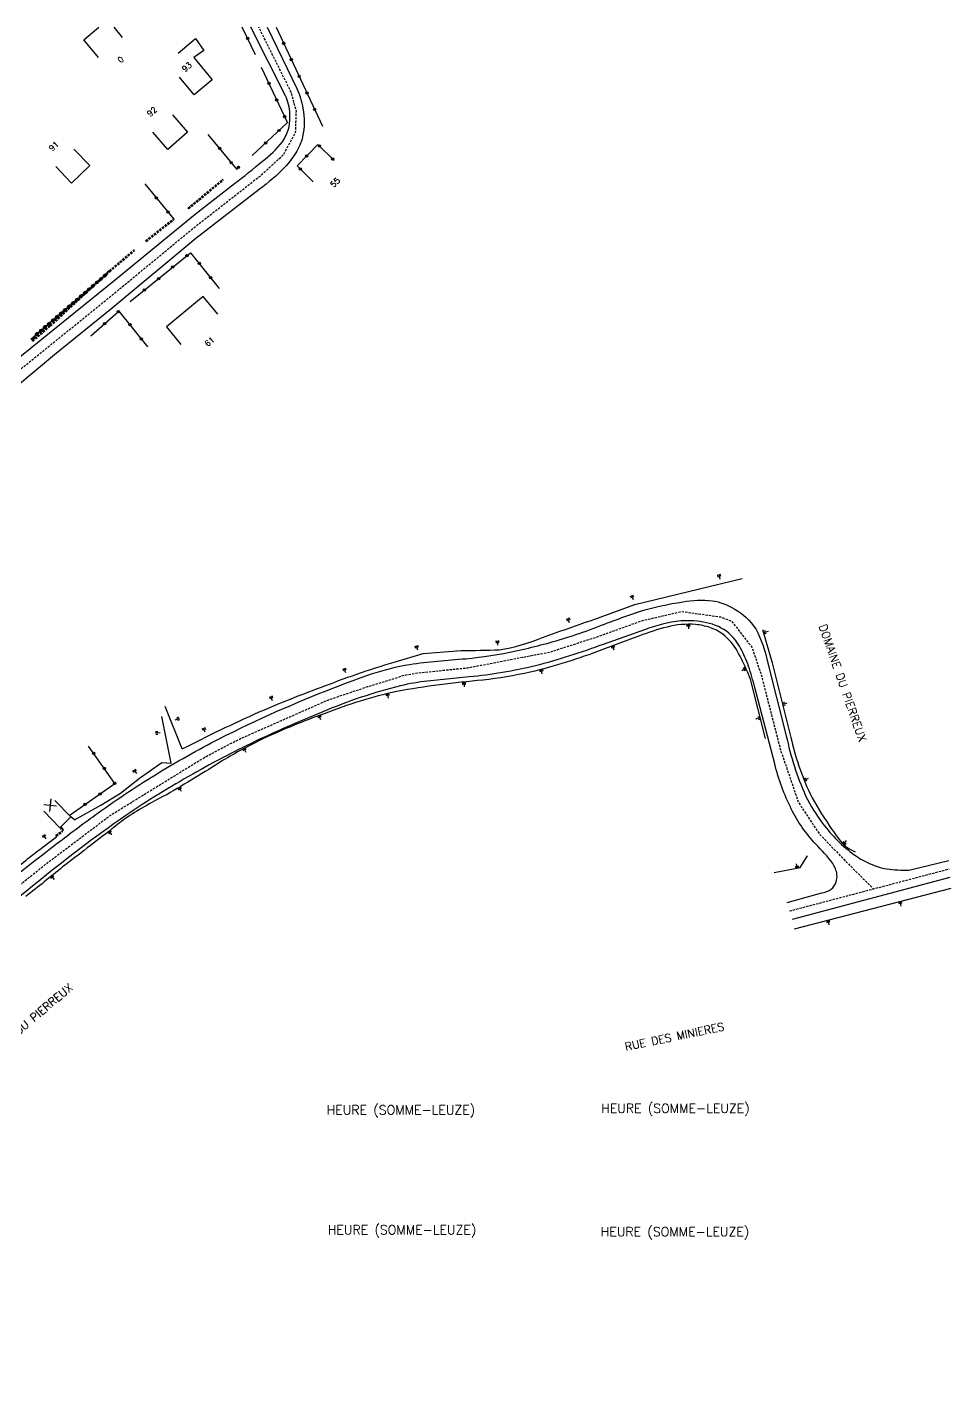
# Model space of a CAD drawing. Header units: millimetres. Extents: x 215106 to 216001, y 109646 to 110000.
# Drawn here: x 215388.6 to 215590.6, y 109702.9 to 110000 of the extents above; entities that cross this region are included whole.
import ezdxf
from ezdxf.enums import TextEntityAlignment as Align

# ---------------------------------------------------------------- set-up
doc = ezdxf.new("R2010")
doc.units = ezdxf.units.MM
doc.linetypes.add('DASHED', pattern=[0.75, 0.5, -0.25])
doc.layers.get('0').update_dxf_attribs({"linetype": 'CONTINUOUS'})
for name, color, linetype in [('W0001', 6, 'DASHED'), ('W0008', 7, 'CONTINUOUS'), ('W0100', 7, 'CONTINUOUS'), ('W0112', 1, 'DASHED'), ('W0211', 2, 'CONTINUOUS'), ('W0310', 3, 'CONTINUOUS'), ('W0322', 7, 'CONTINUOUS'), ('W0980', 7, 'CONTINUOUS'), ('W0989', 7, 'CONTINUOUS'), ('W0991', 7, 'CONTINUOUS')]:
    doc.layers.add(name, color=color, linetype=linetype)
doc.styles.get("Standard").update_dxf_attribs({"font": 'romans.shx', "width": 0.85})

# ---------------------------------------------------------------- blocks, each defined once
blk = doc.blocks.new('t991o')
at = {"color": 0, "linetype": 'Continuous'}
for p, q in [((-1, 1), (1, -1)), ((-1, -1), (1, 1))]:
    blk.add_line(p, q, dxfattribs=at)
blk = doc.blocks.new('t211o')
at = {"color": 0, "linetype": 'Continuous'}
for p, q in [((-0.29, 0.5), (-0.29, 0)), ((0, 1), (0, 0)), ((0.29, 0.5), (0.29, 0))]:
    blk.add_line(p, q, dxfattribs=at)
blk = doc.blocks.new('t322o')
at = {"color": 0, "linetype": 'Continuous'}
for radius in [0.25, 0.15]:
    blk.add_circle((0, 0), radius, dxfattribs=at)
blk = doc.blocks.new('t310o')
at = {"color": 0, "linetype": 'Continuous'}
for centre, start, end in [((-0.5, 0.38), 216.8699, 323.1304), ((0.5, -0.37), 36.8699, 143.1303)]:
    blk.add_arc(centre, 0.625, start, end, dxfattribs=at)

msp = doc.modelspace()

# ---------------------------------------------------------------- linework, layer by layer
at = {"layer": 'W0001'}
msp.add_line((215555.31, 109806.75), (215590.21, 109815.94), dxfattribs=at)
at = {"layer": 'W0001', "flags": 128}
for points in [[(215264.37, 110000), (215231.25, 109961.94), (215210.08, 109936.66), (215197.49, 109919.68), (215192.56, 109910.28), (215188.71, 109901.15), (215187.75, 109897.94), (215186.99, 109891.46), (215185.86, 109886.01), (215177.97, 109878.18), (215172.43, 109873.58), (215138.05, 109845.02), (215133.27, 109840.97), (215123.01, 109830.72), (215117.71, 109823.42), (215113.75, 109815.63), (215111.38, 109806.95), (215110.45, 109790.13), (215112.41, 109779.17), (215115.44, 109769.56), (215119.2, 109760.2), (215127.12, 109746.97), (215137.99, 109732.35), (215146.17, 109722.45), (215151.81, 109716.41), (215163.26, 109707.74), (215176.99, 109702.91), (215195.73, 109702.93), (215211.96, 109706.51), (215216.02, 109707.72), (215224.43, 109710.51), (215241.67, 109718.14), (215256.7, 109725.31), (215271.63, 109732), (215285.63, 109737.96), (215298.26, 109742.8), (215312.74, 109748.1), (215323.64, 109752.99), (215329.48, 109757.16), (215344.45, 109771.1), (215348.93, 109775.75), (215355.29, 109782.52), (215360.37, 109788.16), (215365.14, 109793.01), (215371.78, 109799.45), (215384.77, 109810.73), (215393.09, 109817.35), (215406.72, 109827.63), (215414.05, 109832.16), (215427.69, 109840.55), (215434.99, 109844.34), (215454.51, 109852.94), (215463.01, 109855.79), (215471.19, 109858.33), (215474.15, 109858.83), (215484.85, 109859.91), (215502.98, 109863.39), (215513.42, 109866.76), (215523.02, 109870.22), (215531.76, 109872.24), (215540.2, 109871.03), (215542.61, 109870.14), (215547.1, 109864.33), (215549.08, 109858.41), (215553.31, 109841.97), (215557.24, 109830.47), (215561.81, 109823.58), (215567.13, 109818.04), (215573.66, 109811.58), (215573.66, 109811.58)], [(215368.56, 110000), (215311.99, 109948.07), (215248.75, 109889.83), (215219.32, 109863.41), (215208.91, 109854.64), (215200.54, 109847.77), (215194.78, 109844.51), (215189.3, 109841.52), (215181.38, 109836.37), (215172.94, 109828.88), (215163.54, 109818.81), (215159.62, 109813.93), (215151.02, 109802.38), (215148.74, 109799.15), (215145.88, 109791.26), (215147.86, 109783.99), (215154.75, 109773.85), (215163.34, 109766.48), (215168.14, 109763.93), (215177.03, 109761.68), (215186.63, 109763.81), (215191.76, 109767.01), (215202.71, 109775.61), (215236.49, 109802.88), (215309.69, 109862.6), (215407.32, 109941.56), (215425.37, 109956.44), (215439.67, 109967.6), (215444.65, 109972.16), (215447.28, 109976.96), (215447.43, 109981.64), (215446.28, 109985.8), (215439.22, 110000)]]:
    msp.add_lwpolyline(points, dxfattribs=at)
at = {"layer": 'W0008'}
msp.add_line((215590.31, 109814.07), (215555.88, 109804.91), dxfattribs=at)
at = {"layer": 'W0008', "flags": 128}
for points in [[(215158.87, 109808.31), (215153.76, 109801.51), (215149.2, 109795.06, 0.1729), (215148.35, 109790.73, 0.09), (215150, 109784.95, 0.0656), (215156.13, 109775.87, 0.0715), (215164.02, 109768.42, 0.0567), (215169.79, 109765.53, 0.077), (215176.98, 109763.93, 0.0676), (215182.07, 109764.37, 0.0714), (215186.84, 109766.17, 0.0395), (215190.99, 109769.07), (215198.18, 109774.71), (215224.86, 109796.83), (215407.48, 109944.56), (215425.29, 109959.12), (215433.93, 109965.78, 0.0075), (215440.01, 109970.68, 0.0689), (215444.37, 109974.95, 0.0898), (215445.77, 109977.9, 0.0766), (215446, 109981.02, 0.1024), (215445.05, 109985.02), (215437.48, 110000)], [(215441.06, 110000), (215447.52, 109986.59, -0.0686), (215448.86, 109982.26, -0.1044), (215448.8, 109976.03, -0.0749), (215447.29, 109972.49, -0.0506), (215444.92, 109969.38, -0.0414), (215439.33, 109964.52), (215425.46, 109953.77), (215407.16, 109938.55), (215394.52, 109928.36), (215381.54, 109917.58)], [(215379.18, 109808.8, -0.0133), (215395.82, 109822.05, -0.0064), (215403.29, 109827.63, -0.0185), (215416.62, 109836.54, -0.0194), (215430.57, 109844.41, -0.025), (215455.8, 109855.61, -0.0151), (215463.89, 109858.57, -0.0364), (215472.18, 109860.67, -0.0174), (215484.46, 109861.9, 0.0274), (215495.48, 109863.62, 0.0234), (215506.27, 109866.44, 0.0129), (215512.3, 109868.49, -0.0135), (215522.49, 109872.22, -0.0369), (215531.97, 109874.34, -0.0765), (215538.4, 109874.59, -0.094), (215543.21, 109872.81, -0.1187), (215547.89, 109868.41, -0.0777), (215550.47, 109861.22), (215554.58, 109845.05, 0.0514), (215558.8, 109831.9, 0.0486), (215562.6, 109825.83, 0.0792), (215569.54, 109818.96, 0.0464), (215572.89, 109817.06, 0.0626), (215576.53, 109815.93, 0.0452), (215581.36, 109815.7), (215590.11, 109817.81), (215590.11, 109817.81)], [(215554.75, 109808.6), (215562.34, 109810.68, 0.0961), (215564.41, 109811.51, 0.1387), (215565.41, 109812.95, 0.1106), (215565.66, 109814.75, 0.1217), (215564.73, 109817.12, 0.0441), (215561.02, 109821.33, -0.0694), (215555.68, 109829.04, -0.0543), (215552.04, 109838.89), (215547.68, 109855.6, 0.0197), (215546.31, 109860.25, 0.0435), (215544.6, 109864.21, 0.0899), (215542.01, 109867.48, 0.1194), (215537.15, 109869.78, 0.0757), (215531.54, 109870.15, 0.066), (215523.55, 109868.22), (215514.53, 109865.03, -0.0244), (215499.7, 109860.34, -0.0354), (215485.23, 109857.92), (215476.13, 109857, 0.0314), (215470.21, 109855.98, 0.0394), (215453.21, 109850.28, 0.0145), (215439.4, 109844.28, 0.0184), (215424.8, 109836.69, 0.0204), (215410.15, 109827.63, 0.0209), (215390.36, 109812.66, 0.0138), (215374.9, 109799.55, 0.0047)]]:
    msp.add_lwpolyline(points, format="xyb", dxfattribs=at)
at = {"layer": 'W0100'}
for p, q in [((215396.24, 109824.84), (215395.92, 109824.62)), ((215395.92, 109824.62), (215395.96, 109824.71)), ((215395.92, 109824.62), (215396.02, 109824.62))]:
    msp.add_line(p, q, dxfattribs=at)
at = {"layer": 'W0100', "flags": 128}
for points in [[(215404.17, 109993.39), (215400.95, 109997.21), (215404.26, 110000)], [(215407.48, 110000), (215409.36, 109997.77), (215409.36, 109997.77)], [(215421.55, 109994.33), (215425.4, 109997.51), (215427.22, 109994.89), (215425.01, 109993.35), (215429.01, 109988.5), (215425.06, 109985.23), (215421.87, 109989.09), (215421.87, 109989.09)], [(215420.31, 109980.8), (215423.61, 109977.05), (215419.33, 109973.27), (215416.02, 109977.02), (215416.02, 109977.02)], [(215398.8, 109973.34), (215402.25, 109969.72), (215398.26, 109965.92), (215394.81, 109969.54), (215394.81, 109969.54)], [(215430.26, 109937.27), (215427.08, 109941.13), (215419.01, 109934.46), (215422.19, 109930.6), (215422.19, 109930.6)]]:
    msp.add_lwpolyline(points, dxfattribs=at)
at = {"layer": 'W0100'}
for points in [[(215392.21, 109828.55), (215395.67, 109824.95), (215398.11, 109827.29), (215394.64, 109830.9)], [(215396.23, 109824.19), (215396.54, 109824.46), (215395.94, 109825.22)]]:
    msp.add_lwpolyline(points, dxfattribs=at)
at = {"layer": 'W0112'}
for p, q in [((215423.74, 109960.48), (215431.29, 109966.73)), ((215431.45, 109966.54), (215431.29, 109966.73)), ((215423.9, 109960.29), (215431.45, 109966.54)), ((215414.47, 109953.34), (215420.57, 109958.14)), ((215414.63, 109953.14), (215420.73, 109957.95)), ((215420.73, 109957.95), (215420.57, 109958.14)), ((215423.9, 109960.29), (215423.74, 109960.48)), ((215414.63, 109953.14), (215414.47, 109953.34)), ((215406.49, 109946.75), (215411.88, 109951.3)), ((215406.65, 109946.56), (215412.04, 109951.11)), ((215412.04, 109951.11), (215411.88, 109951.3)), ((215393.53, 109934.86), (215406.49, 109946.75)), ((215393.69, 109934.67), (215406.65, 109946.56)), ((215389.62, 109931.53), (215393.53, 109934.86)), ((215389.79, 109931.34), (215393.69, 109934.67)), ((215389.79, 109931.34), (215389.62, 109931.53)), ((215394.83, 109823.3), (215396.16, 109824.28)), ((215394.97, 109823.1), (215396.31, 109824.08)), ((215396.31, 109824.08), (215396.16, 109824.28)), ((215394.97, 109823.1), (215394.83, 109823.3))]:
    msp.add_line(p, q, dxfattribs=at)
at = {"layer": 'W0211'}
for p, q in [((215422.48, 109842.16), (215418.71, 109851.45)), ((215420.02, 109839.04), (215418, 109849.23)), ((215398.89, 109826.67), (215398.11, 109827.29)), ((215590.56, 109811.63), (215556.33, 109802.73))]:
    msp.add_line(p, q, dxfattribs=at)
at = {"layer": 'W0211', "flags": 128}
for points in [[(215422.48, 109842.16, -0.0139), (215439.3, 109850.26, -0.0127), (215452.68, 109855.6, -0.0184), (215468.8, 109861.18), (215475.13, 109863.05), (215483.46, 109863.69, 0.0065), (215491.79, 109863.84, 0.0612), (215501.29, 109866.56, -0.0001), (215514.09, 109871.06), (215521.48, 109873.76), (215544.92, 109879.44), (215544.92, 109879.44)], [(215550.04, 109844.48), (215546.92, 109856.87, 0.0437), (215546.09, 109859.03, 0.0283), (215543.85, 109863.59, 0.1013), (215540.67, 109867.3, 0.0759), (215537.87, 109868.72, 0.058), (215534.74, 109869.38, 0.0827), (215528.49, 109868.83, 0.0303), (215522.48, 109866.9), (215514.25, 109863.84, -0.0332), (215498.59, 109858.97, -0.0251), (215488.21, 109857.22, 0.0211), (215469.38, 109854.76, 0.0366), (215453.5, 109849.87, 0.0226), (215440.25, 109844.43, 0.0239), (215431.29, 109839.61, -0.0093), (215419.08, 109832.17, 0.0269), (215410.47, 109827.28, 0.0154), (215407.09, 109824.67, -0.0002), (215396.32, 109816.36, -0.0081), (215388.25, 109809.93, 0.0251)], [(215549.41, 109868.32), (215551.47, 109861.01), (215555.58, 109844.7, 0.0537), (215559.77, 109832.39, 0.0292), (215563.98, 109825.45, 0.0344), (215566.51, 109821.95, 0.1383), (215569.66, 109819.69, 0.1026), (215569.66, 109819.69), (215569.66, 109819.69)], [(215378.92, 109810.06, -0.0085), (215387.3, 109817.06, -0.0075), (215394.98, 109822.95), (215394.98, 109822.95)]]:
    msp.add_lwpolyline(points, format="xyb", dxfattribs=at)
for points in [[(215398.89, 109826.67), (215404.68, 109829.87), (215409, 109832.5), (215413.13, 109835.75), (215418.01, 109839.2), (215420.02, 109839.04), (215420.02, 109839.04)], [(215551.94, 109815.18), (215557.6, 109816.23), (215559.22, 109818.83), (215559.22, 109818.83)]]:
    msp.add_lwpolyline(points, dxfattribs=at)
at = {"layer": 'W0310'}
msp.add_line((215389.37, 109931.77), (215406.3, 109946.33), dxfattribs=at)
at = {"layer": 'W0322'}
for p, q in [((215443.03, 110000), (215453.13, 109978.37)), ((215414.27, 109965.76), (215420.64, 109958.05))]:
    msp.add_line(p, q, dxfattribs=at)
at = {"layer": 'W0322', "flags": 128}
for points in [[(215438.52, 109993.92), (215435.59, 110000)], [(215437.76, 109971.95), (215445.47, 109979.15), (215439.78, 109991.21), (215439.78, 109991.21)], [(215428.08, 109976.56), (215434.45, 109968.86), (215434.93, 109969.58), (215434.93, 109969.58)], [(215451.14, 109966.18), (215447.58, 109969.69), (215452.14, 109974.33), (215455.71, 109970.82), (215455.71, 109970.82)], [(215411.06, 109940.01), (215424.31, 109950.67), (215430.58, 109942.88), (215430.58, 109942.88)], [(215402.51, 109932.51), (215408.64, 109937.91), (215414.91, 109930.13), (215414.91, 109930.13)], [(215397.93, 109827.74), (215407.73, 109834.63), (215401.97, 109842.81), (215401.97, 109842.81)]]:
    msp.add_lwpolyline(points, dxfattribs=at)

# ---------------------------------------------------------------- block references
at = {"layer": 'W0211'}
for p, rotation in [((215539.87, 109880.3), 192.9037338482008), ((215520.78, 109875.71), 201.3212445673719), ((215506.83, 109870.7), 201.3212445673719), ((215533.16, 109869.45), 184.2161711422243), ((215491.39, 109865.82), 187.6329086628704), ((215549.62, 109867.59), 285.7237516952508), ((215473.69, 109864.71), 199.9558729685311), ((215516.62, 109864.72), 200.391542046559), ((215457.91, 109859.75), 199.041616154615), ((215545.75, 109859.8), 119.999197744712), ((215484.1, 109856.75), 185.9798456824821), ((215500.98, 109859.55), 193.627132086892), ((215467.36, 109854.27), 193.7012537000492), ((215441.87, 109853.66), 201.0513919967982), ((215553.76, 109851.91), 284.1372654209123), ((215421.86, 109848.9), 112.1930525619667), ((215452.41, 109849.46), 200.624551651236), ((215548.9, 109849.02), 104.1555449307881), ((215416.66, 109845.63), 272.394020798057), ((215427.16, 109846.74), 200.8439978422549), ((215435.99, 109842.28), 208.7387510634327), ((215411.94, 109837.6), 215.0973805976259), ((215558.46, 109835.32), 294.6920063854425), ((215421.84, 109833.75), 210.2527304213214), ((215406.46, 109824.17), 217.2101839075079), ((215392.12, 109823.32), 214.4189654174326), ((215567.07, 109821.35), 320.6181235597314), ((215556.98, 109816.12), 15.88201501740795), ((215393.88, 109814.39), 219.1255285498429), ((215579.46, 109808.75), 194.5827358422999), ((215563.71, 109804.65), 194.5827358417707)]:
    msp.add_blockref('t211o', p, dxfattribs=dict(at, rotation=rotation))
at = {"layer": 'W0310', "rotation": 40.69944888797411}
for p in [(215405.13, 109945.32), (215406, 109946.08), (215401.63, 109942.31), (215402.5, 109943.06), (215403.38, 109943.82), (215404.25, 109944.57), (215398.12, 109939.3), (215399, 109940.05), (215399.87, 109940.8), (215400.75, 109941.56), (215394.62, 109936.28), (215395.5, 109937.04), (215396.37, 109937.79), (215397.25, 109938.54), (215391.12, 109933.27), (215391.99, 109934.03), (215392.87, 109934.78), (215393.74, 109935.53), (215390.24, 109932.52)]:
    msp.add_blockref('t310o', p, dxfattribs=at)
at = {"layer": 'W0322'}
for p, rotation in [((215436.78, 109997.53), 115.7621855368425), ((215444.67, 109996.49), 295.0520566055311), ((215446.36, 109992.87), 295.0520566055311), ((215441.44, 109987.7), 115.2531707231553), ((215448.05, 109989.24), 295.0520566055311), ((215449.75, 109985.62), 295.0520566055311), ((215443.14, 109984.08), 115.2531707231553), ((215451.44, 109982), 295.0520566055311), ((215444.85, 109980.46), 115.2531707231553), ((215443.61, 109977.41), 43.06766970020324), ((215430.63, 109973.48), 309.6080854708045), ((215440.69, 109974.68), 43.06766970020324), ((215452.49, 109973.99), 315.4829365262713), ((215433.18, 109970.4), 309.6080854708045), ((215434.78, 109969.35), 309.6080854708045), ((215449.68, 109971.83), 45.4829300486784), ((215455.35, 109971.18), 315.4829365262713), ((215448.29, 109968.99), 135.4829365263901), ((215416.82, 109962.67), 309.587324170559), ((215419.37, 109959.59), 309.587324170559), ((215423.53, 109950.04), 38.81532136550235), ((215420.41, 109947.54), 38.81532136550235), ((215426.19, 109948.34), 308.8148780222307), ((215417.29, 109945.03), 38.81532136550235), ((215428.7, 109945.23), 308.8148780222307), ((215414.18, 109942.52), 38.81532136550235), ((215408.51, 109937.8), 41.36209953198482), ((215405.51, 109935.16), 41.36209953198482), ((215411.04, 109934.93), 308.8547872824509), ((215413.55, 109931.81), 308.8547872824509), ((215403.11, 109841.19), 125.1240581146223), ((215405.41, 109837.92), 125.1240581146223), ((215407.71, 109834.65), 125.1240581146223), ((215401.2, 109830.04), 35.1244282093753), ((215404.47, 109832.34), 35.1244282093753)]:
    msp.add_blockref('t322o', p, dxfattribs=dict(at, rotation=rotation))
at = {"layer": 'W0991', "rotation": 309.8053319504594}
msp.add_blockref('t991o', (215393.59, 109829.87), dxfattribs=at)

# ---------------------------------------------------------------- texts
at = {"layer": 'W0980'}
for p in [(215530.33, 109763.45), (215470.3, 109763.1), (215470.55, 109736.88), (215530.24, 109736.46)]:
    msp.add_text('HEURE (SOMME-LEUZE)', height=2, dxfattribs=at).set_placement(p, align=Align.MIDDLE)
at = {"layer": 'W0989'}
for s, rotation, p in [('DOMAINE DU PIERREUX', 289.1293, (215566.92, 109856.59)), ('DOMAINE DU PIERREUX', 40.2862, (215387.88, 109781.67)), ('RUE DES MINIERES', 11.76, (215530.14, 109779.27))]:
    msp.add_text(s, height=1.75, rotation=rotation, dxfattribs=at).set_placement(p, align=Align.MIDDLE)
at = {"layer": 'W0991'}
for s, rotation, p in [('0', 40.1752, (215409.02, 109992.9)), ('93', 39.5964, (215423.5, 109991.3)), ('92', 41.4324, (215415.85, 109981.53)), ('91', 43.6269, (215394.39, 109973.97)), ('91', 43.6269, (215394.39, 109973.97)), ('55', 45.4829, (215455.92, 109966.05)), ('61', 39.587, (215428.46, 109931.24))]:
    msp.add_text(s, height=1.25, rotation=rotation, dxfattribs=at).set_placement(p, align=Align.MIDDLE)

doc.saveas('drawing.dxf')
